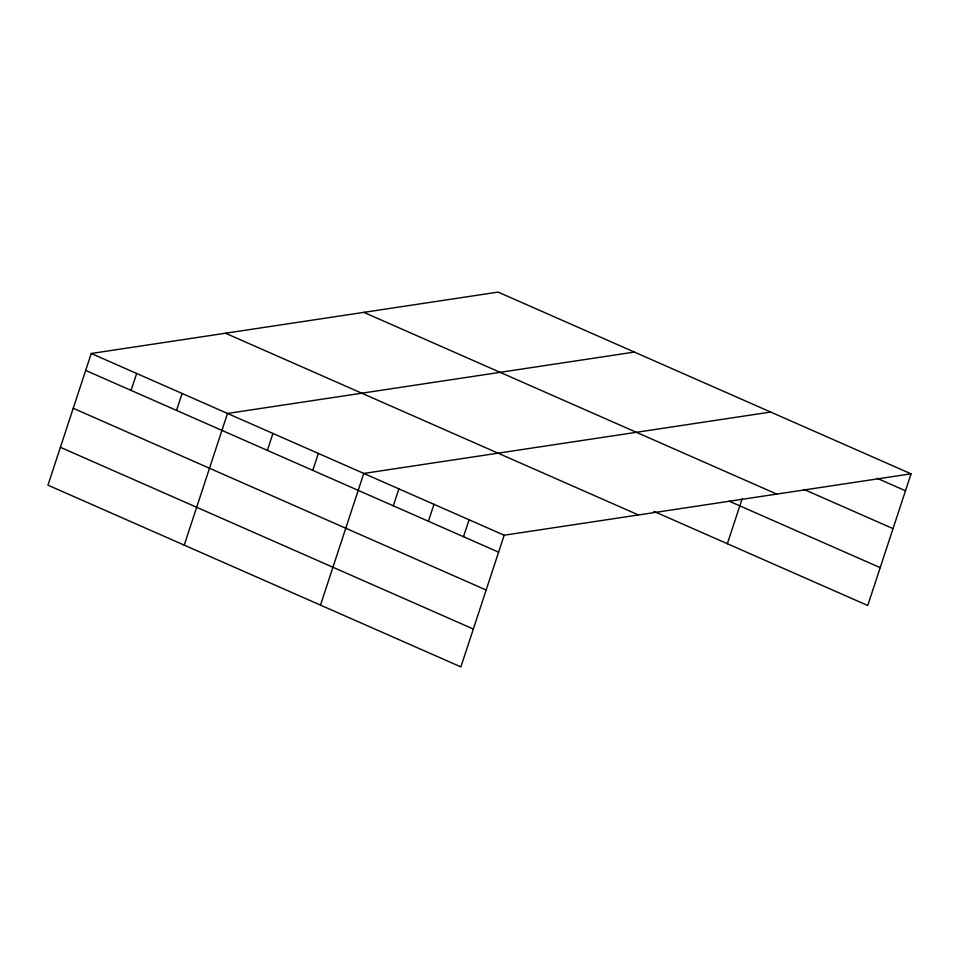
<?xml version="1.0" encoding="UTF-8"?>
<svg xmlns="http://www.w3.org/2000/svg" width="959" height="959" viewBox="0 0 959 959"><rect width="100%" height="100%" fill="white"/><g stroke="black" fill="none" stroke-linecap="round" stroke-linejoin="round"><path stroke-width="1.44" d="M911.05 473.83L498.117 292.099L91.249 353.487L47.95 485.17L460.883 666.901L504.182 535.218L911.05 473.83L867.751 605.513L653.882 511.387M131.095 390.409L136.669 373.483M176.528 410.404L182.09 393.466M184.224 545.144L227.511 413.461L634.379 352.073M267.369 450.382L272.931 433.456M312.79 470.378L318.364 453.439M320.486 605.117L363.785 473.434L770.652 412.046M393.31 505.813L398.884 488.874M428.409 521.252L433.983 504.326M463.509 536.704L469.083 519.778M727.354 543.729L742.098 498.884M877.137 478.289L905.488 490.768M803.93 489.414L893.033 528.637M363.845 312.358L776.778 494.089M729.116 501.149L880.206 567.644M225.509 333.229L638.442 514.959M91.249 353.487L504.182 535.218M85.675 370.414L498.608 552.156M73.232 408.282L486.165 590.025M60.405 447.302L473.338 629.032"/></g></svg>
